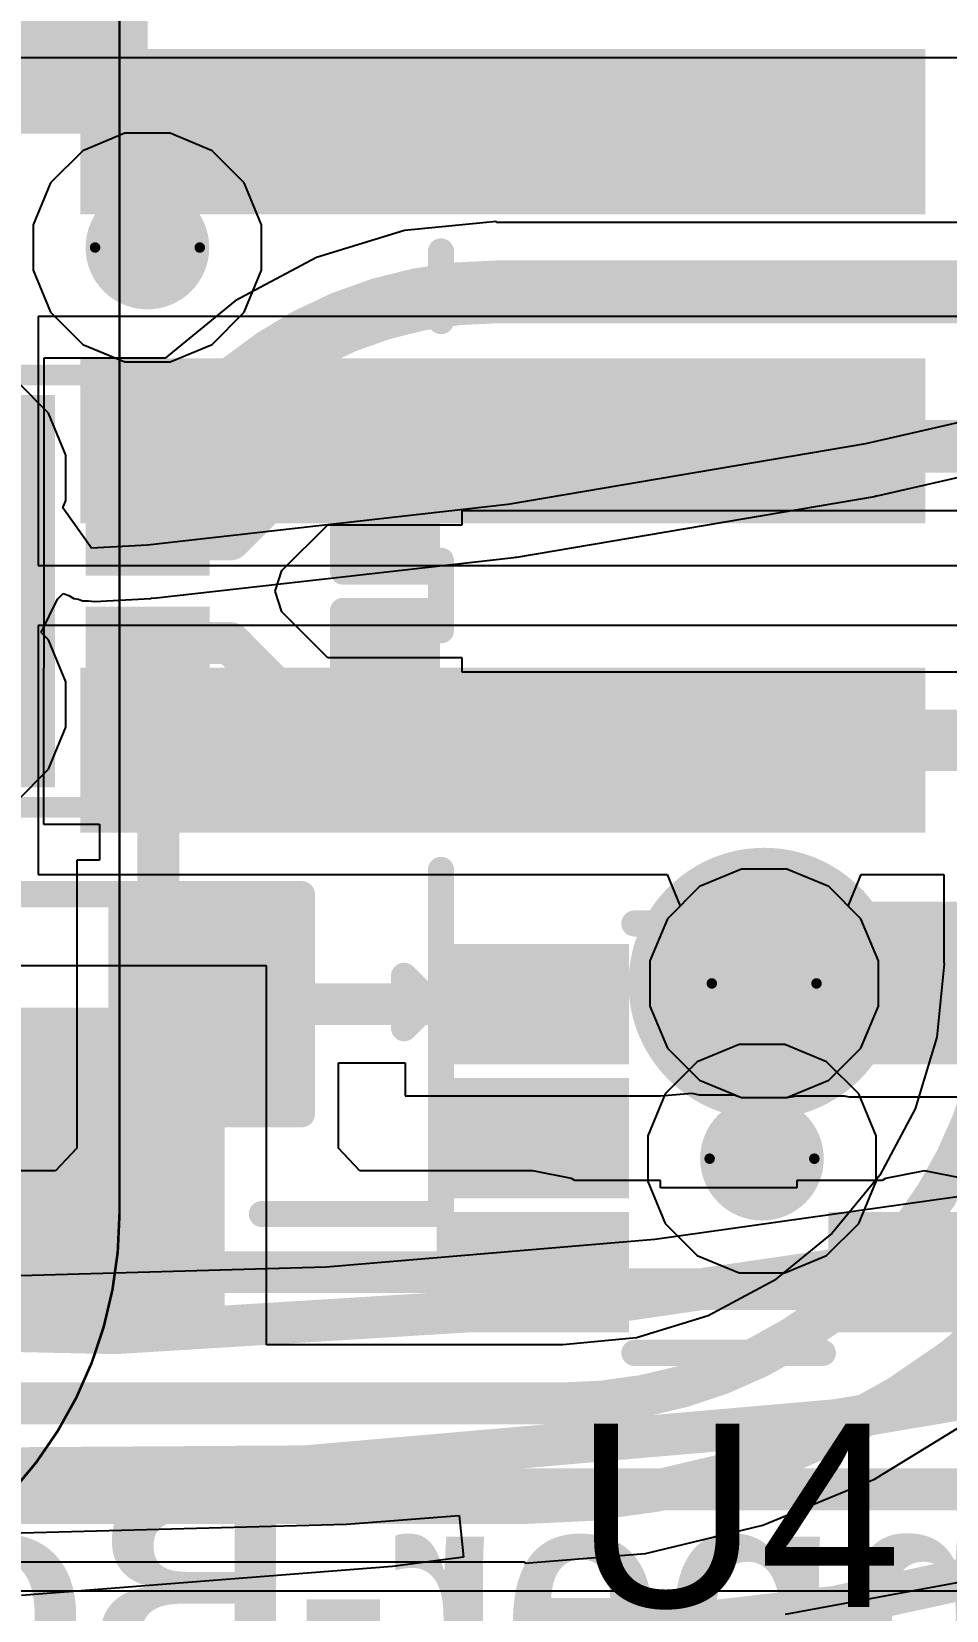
# Model space of a CAD drawing. Header units: inches. Extents: x -30 to 282, y -86 to 78.
# Drawn here: x 12.17 to 16.61, y -81.67 to -74.02 of the extents above; entities that cross this region are included whole.
import ezdxf

# ---------------------------------------------------------------- set-up
doc = ezdxf.new("R2010")
doc.units = ezdxf.units.IN
for name, color, linetype in [('Board Outline', 216, 'Continuous'), ('Bottom Layer', 5, 'Continuous'), ('Bottom Overlay', 54, 'Continuous'), ('Bottom Paste', 16, 'Continuous'), ('Bottom Solder', 6, 'Continuous'), ('Dimensions', 6, 'Continuous'), ('Drill Drawing', 1, 'Continuous'), ('GND 01', 76, 'Continuous'), ('GND 02', 16, 'Continuous'), ('Pad Holes', 156, 'Continuous'), ('PWR', 156, 'Continuous'), ('SIG 01', 90, 'Continuous'), ('Top Layer', 1, 'Continuous'), ('Top Overlay', 2, 'Continuous'), ('Top Paste', 8, 'Continuous'), ('Top Solder', 216, 'Continuous'), ('Via Holes', 16, 'Continuous')]:
    doc.layers.add(name, color=color, linetype=linetype)
doc.styles.add('Arial', font='', dxfattribs={"height": 0.2})
doc.styles.add('Arial_Bold', font='', dxfattribs={"height": 0.2})
doc.styles.get('Arial').set_extended_font_data('Arial')
doc.styles.get('Arial_Bold').set_extended_font_data('Arial', bold=True)

# ---------------------------------------------------------------- blocks, each defined once
blk = doc.blocks.new('B6B_ZR_SM4_TF_LF__SN__B_28')
at = {"layer": 'Bottom Layer'}
for points in [[(0.4001, 3.2749), (1.1001, 3.2749), (1.1001, -0.725), (0.4001, -0.725)], [(1.8999, 3.2749), (2.5999, 3.2749), (2.5999, -0.725), (1.8999, -0.725)], [(3.4001, 3.2749), (4.1001, 3.2749), (4.1001, -0.725), (3.4001, -0.725)], [(5.0501, -0.125), (6.5501, -0.125), (6.5501, -2.425), (5.0501, -2.425)]]:
    blk.add_hatch(color=5, dxfattribs=at).paths.add_polyline_path(points)
at = {"layer": 'Bottom Paste'}
for points in [[(0.4001, 3.2749), (1.1001, 3.2749), (1.1001, -0.725), (0.4001, -0.725)], [(1.8999, 3.2749), (2.5999, 3.2749), (2.5999, -0.725), (1.8999, -0.725)], [(3.4001, 3.2749), (4.1001, 3.2749), (4.1001, -0.725), (3.4001, -0.725)], [(5.0501, -0.125), (6.5501, -0.125), (6.5501, -2.425), (5.0501, -2.425)]]:
    blk.add_hatch(color=16, dxfattribs=at).paths.add_polyline_path(points)
at = {"layer": 'Bottom Solder'}
for points in [[(0.3493, 3.3257), (1.1509, 3.3257), (1.1509, -0.7758), (0.3493, -0.7758)], [(1.8491, 3.3257), (2.6507, 3.3257), (2.6507, -0.7758), (1.8491, -0.7758)], [(3.3493, 3.3257), (4.1509, 3.3257), (4.1509, -0.7758), (3.3493, -0.7758)], [(4.9993, -0.0742), (6.6009, -0.0742), (6.6009, -2.4758), (4.9993, -2.4758)]]:
    blk.add_hatch(color=6, dxfattribs=at).paths.add_polyline_path(points)
at = {"layer": 'Bottom Overlay', "const_width": 0.127}
for points in [[(1.6689, 0.9749), (1.3311, 0.9749)], [(3.1689, 0.9749), (2.8311, 0.9749)], [(6, 0.9749), (4.3312, 0.9749)], [(6, 0.1061), (6, 0.9749)]]:
    blk.add_lwpolyline(points, dxfattribs=at)
at = {"layer": 'Bottom Overlay', "const_width": 0.0635}
for points in [[(1.2994, 0.9749, 1), (1.3629, 0.9749, 1)], [(1.6371, 0.9749, 1), (1.7006, 0.9749, 1)], [(2.7994, 0.9749, 1), (2.8629, 0.9749, 1)], [(3.1371, 0.9749, 1), (3.2006, 0.9749, 1)], [(4.2994, 0.9749, 1), (4.3629, 0.9749, 1)], [(5.9683, 0.9749, 1), (6.0318, 0.9749, 1)], [(5.9683, 0.9749, 1), (6.0318, 0.9749, 1)], [(5.9683, 0.1061, 1), (6.0318, 0.1061, 1)]]:
    blk.add_lwpolyline(points, format="xyb", close=True, dxfattribs=at)
blk = doc.blocks.new('DSN0603_2_64')
at = {"layer": 'Top Layer'}
for points in [[(-0.3, 0.12), (-0.1, 0.12), (-0.1, -0.12), (-0.3, -0.12)], [(0.1, 0.12), (0.3, 0.12), (0.3, -0.12), (0.1, -0.12)]]:
    blk.add_hatch(color=1, dxfattribs=at).paths.add_polyline_path(points)
at = {"layer": 'Top Paste'}
for points in [[(-0.3, 0.12), (-0.1, 0.12), (-0.1, -0.12), (-0.3, -0.12)], [(0.1, 0.12), (0.3, 0.12), (0.3, -0.12), (0.1, -0.12)]]:
    blk.add_hatch(color=8, dxfattribs=at).paths.add_polyline_path(points)
at = {"layer": 'Top Solder'}
for points in [[(-0.355, 0.175), (-0.045, 0.175), (-0.045, -0.175), (-0.355, -0.175)], [(0.045, 0.175), (0.355, 0.175), (0.355, -0.175), (0.045, -0.175)]]:
    blk.add_hatch(color=216, dxfattribs=at).paths.add_polyline_path(points)
at = {"layer": 'Top Overlay', "const_width": 0.127}
for points in [[(-0.381, 0.2032), (0.381, 0.2032)], [(-0.381, -0.2032), (-0.381, 0.2032)], [(0.381, -0.2032), (0.381, 0.2032)], [(-0.381, -0.2032), (0.381, -0.2032)]]:
    blk.add_lwpolyline(points, dxfattribs=at)
at = {"layer": 'Top Overlay', "const_width": 0.0635}
for points in [[(-0.4128, 0.2032, 1), (-0.3493, 0.2032, 1)], [(-0.4128, 0.2032, 1), (-0.3493, 0.2032, 1)], [(0.3493, 0.2032, 1), (0.4128, 0.2032, 1)], [(0.3493, 0.2032, 1), (0.4128, 0.2032, 1)], [(-0.4128, -0.2032, 1), (-0.3493, -0.2032, 1)], [(-0.4128, -0.2032, 1), (-0.3493, -0.2032, 1)], [(0.3493, -0.2032, 1), (0.4128, -0.2032, 1)], [(0.3493, -0.2032, 1), (0.4128, -0.2032, 1)]]:
    blk.add_lwpolyline(points, format="xyb", close=True, dxfattribs=at)
blk = doc.blocks.new('DSN0603_2_65')
at = {"layer": 'Top Layer'}
for points in [[(-0.3, 0.12), (-0.1, 0.12), (-0.1, -0.12), (-0.3, -0.12)], [(0.1, 0.12), (0.3, 0.12), (0.3, -0.12), (0.1, -0.12)]]:
    blk.add_hatch(color=1, dxfattribs=at).paths.add_polyline_path(points)
at = {"layer": 'Top Paste'}
for points in [[(-0.3, 0.12), (-0.1, 0.12), (-0.1, -0.12), (-0.3, -0.12)], [(0.1, 0.12), (0.3, 0.12), (0.3, -0.12), (0.1, -0.12)]]:
    blk.add_hatch(color=8, dxfattribs=at).paths.add_polyline_path(points)
at = {"layer": 'Top Solder'}
for points in [[(-0.355, 0.175), (-0.045, 0.175), (-0.045, -0.175), (-0.355, -0.175)], [(0.045, 0.175), (0.355, 0.175), (0.355, -0.175), (0.045, -0.175)]]:
    blk.add_hatch(color=216, dxfattribs=at).paths.add_polyline_path(points)
at = {"layer": 'Top Overlay', "const_width": 0.127}
for points in [[(-0.381, 0.2032), (0.381, 0.2032)], [(-0.381, 0.2032), (-0.381, -0.2032)], [(0.381, 0.2032), (0.381, -0.2032)], [(-0.381, -0.2032), (0.381, -0.2032)]]:
    blk.add_lwpolyline(points, dxfattribs=at)
at = {"layer": 'Top Overlay', "const_width": 0.0635}
for points in [[(-0.4128, 0.2032, 1), (-0.3493, 0.2032, 1)], [(-0.4128, 0.2032, 1), (-0.3493, 0.2032, 1)], [(0.3493, 0.2032, 1), (0.4128, 0.2032, 1)], [(0.3493, 0.2032, 1), (0.4128, 0.2032, 1)], [(-0.4128, -0.2032, 1), (-0.3493, -0.2032, 1)], [(-0.4128, -0.2032, 1), (-0.3493, -0.2032, 1)], [(0.3493, -0.2032, 1), (0.4128, -0.2032, 1)], [(0.3493, -0.2032, 1), (0.4128, -0.2032, 1)]]:
    blk.add_lwpolyline(points, format="xyb", close=True, dxfattribs=at)
blk = doc.blocks.new('WSON_8_2_2__79')
at = {"layer": 'Bottom Solder'}
h = blk.add_hatch(color=6, dxfattribs=at)
edge = h.paths.add_edge_path()
edge.add_arc((0, 0.55), 0.1016, 0, 360)
h = blk.add_hatch(color=6, dxfattribs=at)
edge = h.paths.add_edge_path()
edge.add_arc((0, -0.55), 0.1016, 0, 360)
at = {"layer": 'Pad Holes'}
h = blk.add_hatch(color=7, dxfattribs=at)
edge = h.paths.add_edge_path()
edge.add_arc((0, 0.55), 0.15, 0, 360)
h = blk.add_hatch(color=7, dxfattribs=at)
edge = h.paths.add_edge_path()
edge.add_arc((0, -0.55), 0.15, 0, 360)
at = {"layer": 'PWR'}
h = blk.add_hatch(color=156, dxfattribs=at)
edge = h.paths.add_edge_path()
edge.add_arc((0, 0.55), 0.3, 0, 360)
h = blk.add_hatch(color=156, dxfattribs=at)
edge = h.paths.add_edge_path()
edge.add_arc((0, -0.55), 0.3, 0, 360)
at = {"layer": 'SIG 01'}
h = blk.add_hatch(color=90, dxfattribs=at)
edge = h.paths.add_edge_path()
edge.add_arc((0, 0.55), 0.3, 0, 360)
h = blk.add_hatch(color=90, dxfattribs=at)
edge = h.paths.add_edge_path()
edge.add_arc((0, -0.55), 0.3, 0, 360)
at = {"layer": 'Top Layer'}
for points in [[(-0.6994, 0.8762), (-0.6994, 0.6262), (-1.1994, 0.6262), (-1.1994, 0.8762)], [(0.45, -0.9), (-0.45, -0.9), (-0.45, 0.9), (0.45, 0.9)], [(0.7006, 0.6254), (0.7006, 0.8754), (1.2006, 0.8754), (1.2006, 0.6254)], [(-0.7006, 0.3766), (-0.7006, 0.1266), (-1.2006, 0.1266), (-1.2006, 0.3766)], [(0.7006, 0.1258), (0.7006, 0.3758), (1.2006, 0.3758), (1.2006, 0.1258)], [(-0.7004, -0.1258), (-0.7004, -0.3758), (-1.2004, -0.3758), (-1.2004, -0.1258)], [(0.7006, -0.3738), (0.7006, -0.1238), (1.2006, -0.1238), (1.2006, -0.3738)], [(-0.7006, -0.6259), (-0.7006, -0.876), (-1.2006, -0.876), (-1.2006, -0.6259)], [(0.7006, -0.8762), (0.7006, -0.6262), (1.2006, -0.6262), (1.2006, -0.8762)]]:
    blk.add_hatch(color=1, dxfattribs=at).paths.add_polyline_path(points)
h = blk.add_hatch(color=1, dxfattribs=at)
edge = h.paths.add_edge_path()
edge.add_arc((0, 0.55), 0.3, 0, 360)
h = blk.add_hatch(color=1, dxfattribs=at)
edge = h.paths.add_edge_path()
edge.add_arc((0, -0.55), 0.3, 0, 360)
at = {"layer": 'Top Paste'}
for points in [[(-0.6994, 0.8762), (-0.6994, 0.6262), (-1.1994, 0.6262), (-1.1994, 0.8762)], [(0.45, -0.9), (-0.45, -0.9), (-0.45, 0.9), (0.45, 0.9)], [(0.7006, 0.6254), (0.7006, 0.8754), (1.2006, 0.8754), (1.2006, 0.6254)], [(-0.7006, 0.3766), (-0.7006, 0.1266), (-1.2006, 0.1266), (-1.2006, 0.3766)], [(0.7006, 0.1258), (0.7006, 0.3758), (1.2006, 0.3758), (1.2006, 0.1258)], [(-0.7004, -0.1258), (-0.7004, -0.3758), (-1.2004, -0.3758), (-1.2004, -0.1258)], [(0.7006, -0.3738), (0.7006, -0.1238), (1.2006, -0.1238), (1.2006, -0.3738)], [(-0.7006, -0.6259), (-0.7006, -0.876), (-1.2006, -0.876), (-1.2006, -0.6259)], [(0.7006, -0.8762), (0.7006, -0.6262), (1.2006, -0.6262), (1.2006, -0.8762)]]:
    blk.add_hatch(color=8, dxfattribs=at).paths.add_polyline_path(points)
at = {"layer": 'Top Solder'}
for points in [[(-0.6486, 0.927), (-0.6486, 0.5754), (-1.2502, 0.5754), (-1.2502, 0.927)], [(0.5008, -0.9508), (-0.5008, -0.9508), (-0.5008, 0.9508), (0.5008, 0.9508)], [(0.6498, 0.5746), (0.6498, 0.9262), (1.2514, 0.9262), (1.2514, 0.5746)], [(-0.6498, 0.4274), (-0.6498, 0.0758), (-1.2514, 0.0758), (-1.2514, 0.4274)], [(0.6498, 0.075), (0.6498, 0.4266), (1.2514, 0.4266), (1.2514, 0.075)], [(-0.6496, -0.075), (-0.6496, -0.4266), (-1.2512, -0.4266), (-1.2512, -0.075)], [(0.6498, -0.4246), (0.6498, -0.073), (1.2514, -0.073), (1.2514, -0.4246)], [(-0.6498, -0.5751), (-0.6498, -0.9268), (-1.2514, -0.9268), (-1.2514, -0.5751)], [(0.6498, -0.927), (0.6498, -0.5754), (1.2514, -0.5754), (1.2514, -0.927)]]:
    blk.add_hatch(color=216, dxfattribs=at).paths.add_polyline_path(points)
h = blk.add_hatch(color=216, dxfattribs=at)
edge = h.paths.add_edge_path()
edge.add_arc((0, 0.55), 0.4016, 0, 360)
h = blk.add_hatch(color=216, dxfattribs=at)
edge = h.paths.add_edge_path()
edge.add_arc((0, -0.55), 0.4016, 0, 360)
at = {"layer": 'Top Overlay'}
for points, const_width in [([(1.0003, 1.0492), (-0.9997, 1.0492)], 0.1), ([(-1.4574, 0.9036), (-1.4574, 0.6496)], 0.127), ([(-1.3304, 0.7766), (-1.4574, 0.9036)], 0.127), ([(-1.3304, 0.7766), (-1.4574, 0.6496)], 0.127), ([(0.999, -1.0489), (-1.001, -1.0489)], 0.1)]:
    blk.add_lwpolyline(points, dxfattribs=dict(at, const_width=const_width))
for points, const_width in [([(-1.0247, 1.0492, 1), (-0.9747, 1.0492, 1)], 0.05), ([(0.9753, 1.0492, 1), (1.0253, 1.0492, 1)], 0.05), ([(-1.4891, 0.9036, 1), (-1.4256, 0.9036, 1)], 0.0635), ([(-1.4891, 0.9036, 1), (-1.4256, 0.9036, 1)], 0.0635), ([(-1.3621, 0.7766, 1), (-1.2986, 0.7766, 1)], 0.0635), ([(-1.3621, 0.7766, 1), (-1.2986, 0.7766, 1)], 0.0635), ([(-1.4891, 0.6496, 1), (-1.4256, 0.6496, 1)], 0.0635), ([(-1.4891, 0.6496, 1), (-1.4256, 0.6496, 1)], 0.0635), ([(-1.026, -1.0489, 1), (-0.976, -1.0489, 1)], 0.05), ([(0.974, -1.0489, 1), (1.024, -1.0489, 1)], 0.05)]:
    blk.add_lwpolyline(points, format="xyb", close=True, dxfattribs=dict(at, const_width=const_width))
blk = doc.blocks.new('SC_70_5_84')
at = {"layer": 'Top Layer'}
for points in [[(-1.315, 0.84), (-0.585, 0.84), (-0.585, 0.46), (-1.315, 0.46)], [(0.585, 0.84), (1.315, 0.84), (1.315, 0.46), (0.585, 0.46)], [(-1.315, 0.19), (-0.585, 0.19), (-0.585, -0.19), (-1.315, -0.19)], [(-1.315, -0.46), (-0.585, -0.46), (-0.585, -0.84), (-1.315, -0.84)], [(0.585, -0.46), (1.315, -0.46), (1.315, -0.84), (0.585, -0.84)]]:
    blk.add_hatch(color=1, dxfattribs=at).paths.add_polyline_path(points)
at = {"layer": 'Top Paste'}
for points in [[(-1.315, 0.84), (-0.585, 0.84), (-0.585, 0.46), (-1.315, 0.46)], [(0.585, 0.84), (1.315, 0.84), (1.315, 0.46), (0.585, 0.46)], [(-1.315, 0.19), (-0.585, 0.19), (-0.585, -0.19), (-1.315, -0.19)], [(-1.315, -0.46), (-0.585, -0.46), (-0.585, -0.84), (-1.315, -0.84)], [(0.585, -0.46), (1.315, -0.46), (1.315, -0.84), (0.585, -0.84)]]:
    blk.add_hatch(color=8, dxfattribs=at).paths.add_polyline_path(points)
at = {"layer": 'Top Solder'}
for points in [[(-1.4166, 0.9416), (-0.4834, 0.9416), (-0.4834, 0.3584), (-1.4166, 0.3584)], [(0.4834, 0.9416), (1.4166, 0.9416), (1.4166, 0.3584), (0.4834, 0.3584)], [(-1.4166, 0.2916), (-0.4834, 0.2916), (-0.4834, -0.2916), (-1.4166, -0.2916)], [(-1.4166, -0.3584), (-0.4834, -0.3584), (-0.4834, -0.9416), (-1.4166, -0.9416)], [(0.4834, -0.3584), (1.4166, -0.3584), (1.4166, -0.9416), (0.4834, -0.9416)]]:
    blk.add_hatch(color=216, dxfattribs=at).paths.add_polyline_path(points)
at = {"layer": 'Top Overlay', "const_width": 0.127}
for points in [[(-0.4572, 1.0414), (0.4572, 1.0414)], [(-1.5748, 0.5334), (-1.5748, 0.7874)], [(-1.5748, 0.7874), (-1.4478, 0.6604)], [(-1.5748, 0.5334), (-1.4478, 0.6604)], [(-0.4572, -1.0414), (0.4572, -1.0414)]]:
    blk.add_lwpolyline(points, dxfattribs=at)
at = {"layer": 'Top Overlay', "const_width": 0.0635}
for points in [[(-0.4889, 1.0414, 1), (-0.4254, 1.0414, 1)], [(0.4254, 1.0414, 1), (0.4889, 1.0414, 1)], [(-1.6065, 0.7874, 1), (-1.5431, 0.7874, 1)], [(-1.6065, 0.7874, 1), (-1.5431, 0.7874, 1)], [(-1.4795, 0.6604, 1), (-1.4161, 0.6604, 1)], [(-1.4795, 0.6604, 1), (-1.4161, 0.6604, 1)], [(-1.6065, 0.5334, 1), (-1.5431, 0.5334, 1)], [(-1.6065, 0.5334, 1), (-1.5431, 0.5334, 1)], [(-0.4889, -1.0414, 1), (-0.4254, -1.0414, 1)], [(0.4254, -1.0414, 1), (0.4889, -1.0414, 1)]]:
    blk.add_lwpolyline(points, format="xyb", close=True, dxfattribs=at)
blk = doc.blocks.new('R___0603_96')
at = {"layer": 'Top Layer'}
for points in [[(-0.381, 0.4445), (-0.381, -0.4445), (-1.143, -0.4445), (-1.143, 0.4445)], [(1.143, 0.4445), (1.143, -0.4445), (0.381, -0.4445), (0.381, 0.4445)]]:
    blk.add_hatch(color=1, dxfattribs=at).paths.add_polyline_path(points)
at = {"layer": 'Top Paste'}
for points in [[(-0.381, 0.4445), (-0.381, -0.4445), (-1.143, -0.4445), (-1.143, 0.4445)], [(1.143, 0.4445), (1.143, -0.4445), (0.381, -0.4445), (0.381, 0.4445)]]:
    blk.add_hatch(color=8, dxfattribs=at).paths.add_polyline_path(points)
at = {"layer": 'Top Solder'}
for points in [[(-0.2794, 0.5461), (-0.2794, -0.5461), (-1.2446, -0.5461), (-1.2446, 0.5461)], [(1.2446, 0.5461), (1.2446, -0.5461), (0.2794, -0.5461), (0.2794, 0.5461)]]:
    blk.add_hatch(color=216, dxfattribs=at).paths.add_polyline_path(points)
at = {"layer": 'Top Overlay', "const_width": 0.127}
for points in [[(-1.2192, -0.5334), (-1.2192, 0.5334)], [(-1.2192, 0.5334), (1.2192, 0.5334)], [(1.2192, 0.5334), (1.2192, -0.5334)], [(-1.2192, -0.5334), (1.2192, -0.5334)]]:
    blk.add_lwpolyline(points, dxfattribs=at)
at = {"layer": 'Top Overlay', "const_width": 0.0635}
for points in [[(-1.251, 0.5334, 1), (-1.1874, 0.5334, 1)], [(-1.251, 0.5334, 1), (-1.1874, 0.5334, 1)], [(1.1874, 0.5334, 1), (1.251, 0.5334, 1)], [(1.1874, 0.5334, 1), (1.251, 0.5334, 1)], [(-1.251, -0.5334, 1), (-1.1874, -0.5334, 1)], [(-1.251, -0.5334, 1), (-1.1874, -0.5334, 1)], [(1.1875, -0.5334, 1), (1.251, -0.5334, 1)], [(1.1875, -0.5334, 1), (1.251, -0.5334, 1)]]:
    blk.add_lwpolyline(points, format="xyb", close=True, dxfattribs=at)
blk = doc.blocks.new('C___0603_137')
at = {"layer": 'Top Layer'}
for points in [[(-0.381, 0.4445), (-0.381, -0.4445), (-1.143, -0.4445), (-1.143, 0.4445)], [(1.143, 0.4445), (1.143, -0.4445), (0.381, -0.4445), (0.381, 0.4445)]]:
    blk.add_hatch(color=1, dxfattribs=at).paths.add_polyline_path(points)
at = {"layer": 'Top Paste'}
for points in [[(-0.381, 0.4445), (-0.381, -0.4445), (-1.143, -0.4445), (-1.143, 0.4445)], [(1.143, 0.4445), (1.143, -0.4445), (0.381, -0.4445), (0.381, 0.4445)]]:
    blk.add_hatch(color=8, dxfattribs=at).paths.add_polyline_path(points)
at = {"layer": 'Top Solder'}
for points in [[(-0.321, 0.5045), (-0.321, -0.5045), (-1.203, -0.5045), (-1.203, 0.5045)], [(1.203, 0.5045), (1.203, -0.5045), (0.321, -0.5045), (0.321, 0.5045)]]:
    blk.add_hatch(color=216, dxfattribs=at).paths.add_polyline_path(points)
at = {"layer": 'Top Overlay', "const_width": 0.127}
for points in [[(-1.2446, 0.5334), (-1.2446, -0.5334)], [(-0.4572, 0.5334), (-1.2446, 0.5334)], [(1.2446, 0.5334), (0.4572, 0.5334)], [(1.2446, 0.5334), (1.2446, -0.5334)], [(-0.4572, -0.5334), (-1.2446, -0.5334)], [(1.2446, -0.5334), (0.4572, -0.5334)]]:
    blk.add_lwpolyline(points, dxfattribs=at)
at = {"layer": 'Top Overlay', "const_width": 0.0635}
for points in [[(-1.2764, 0.5334, 1), (-1.2128, 0.5334, 1)], [(-1.2764, 0.5334, 1), (-1.2128, 0.5334, 1)], [(-0.4889, 0.5334, 1), (-0.4254, 0.5334, 1)], [(0.4254, 0.5334, 1), (0.4889, 0.5334, 1)], [(1.2128, 0.5334, 1), (1.2764, 0.5334, 1)], [(1.2128, 0.5334, 1), (1.2764, 0.5334, 1)], [(-1.2764, -0.5334, 1), (-1.2128, -0.5334, 1)], [(-1.2764, -0.5334, 1), (-1.2128, -0.5334, 1)], [(-0.489, -0.5334, 1), (-0.4255, -0.5334, 1)], [(0.4254, -0.5334, 1), (0.4889, -0.5334, 1)], [(1.2128, -0.5334, 1), (1.2764, -0.5334, 1)], [(1.2128, -0.5334, 1), (1.2764, -0.5334, 1)]]:
    blk.add_lwpolyline(points, format="xyb", close=True, dxfattribs=at)

msp = doc.modelspace()

# ---------------------------------------------------------------- hatches: boundary and pattern name
at = {"layer": 'Bottom Layer'}
h = msp.add_hatch(color=5, dxfattribs=at)
edge = h.paths.add_edge_path()
edge.add_arc((12.7364, -75.0625), 0.3, 0, 360)
h = msp.add_hatch(color=5, dxfattribs=at)
edge = h.paths.add_edge_path()
edge.add_arc((15.729, -78.6322), 0.3, 0, 360)
h = msp.add_hatch(color=5, dxfattribs=at)
edge = h.paths.add_edge_path()
edge.add_arc((15.7183, -79.4822), 0.3, 0, 360)
at = {"layer": 'GND 01'}
h = msp.add_hatch(color=76, dxfattribs=at)
edge = h.paths.add_edge_path()
edge.add_arc((15.729, -78.6322), 0.658, 0, 360)
at = {"layer": 'GND 02'}
h = msp.add_hatch(color=16, dxfattribs=at)
edge = h.paths.add_edge_path()
edge.add_arc((15.729, -78.6322), 0.658, 0, 360)
at = {"layer": 'PWR'}
h = msp.add_hatch(color=156, dxfattribs=at)
edge = h.paths.add_edge_path()
edge.add_arc((12.7364, -75.0625), 0.3, 0, 360)
h = msp.add_hatch(color=156, dxfattribs=at)
edge = h.paths.add_edge_path()
edge.add_arc((15.729, -78.6322), 0.3, 0, 360)
h = msp.add_hatch(color=156, dxfattribs=at)
edge = h.paths.add_edge_path()
edge.add_arc((15.7183, -79.4822), 0.3, 0, 360)
at = {"layer": 'SIG 01'}
h = msp.add_hatch(color=90, dxfattribs=at)
edge = h.paths.add_edge_path()
edge.add_arc((12.7364, -75.0625), 0.3, 0, 360)
h = msp.add_hatch(color=90, dxfattribs=at)
edge = h.paths.add_edge_path()
edge.add_arc((15.729, -78.6322), 0.3, 0, 360)
h = msp.add_hatch(color=90, dxfattribs=at)
edge = h.paths.add_edge_path()
edge.add_arc((15.7183, -79.4822), 0.3, 0, 360)
at = {"layer": 'Top Layer'}
h = msp.add_hatch(color=1, dxfattribs=at)
edge = h.paths.add_edge_path()
edge.add_arc((12.7364, -75.0625), 0.3, 0, 360)
for points in [[(15.4139, -78.9129), (17.8433, -78.9129), (17.8433, -78.2353), (15.4139, -78.2353)], [(16.1415, -78.9228), (17.8433, -78.9228), (17.8433, -78.4925), (16.1415, -78.4925)]]:
    msp.add_hatch(color=1, dxfattribs=at).paths.add_polyline_path(points)
h = msp.add_hatch(color=1, dxfattribs=at)
edge = h.paths.add_edge_path()
edge.add_arc((15.729, -78.6322), 0.3, 0, 360)
h = msp.add_hatch(color=1, dxfattribs=at)
edge = h.paths.add_edge_path()
edge.add_arc((15.7183, -79.4822), 0.3, 0, 360)
at = {"layer": 'Via Holes'}
h = msp.add_hatch(color=7, dxfattribs=at)
edge = h.paths.add_edge_path()
edge.add_arc((12.7364, -75.0625), 0.15, 0, 360)
h = msp.add_hatch(color=7, dxfattribs=at)
edge = h.paths.add_edge_path()
edge.add_arc((15.729, -78.6322), 0.15, 0, 360)
h = msp.add_hatch(color=7, dxfattribs=at)
edge = h.paths.add_edge_path()
edge.add_arc((15.7183, -79.4822), 0.15, 0, 360)

# ---------------------------------------------------------------- linework, layer by layer
at = {"layer": 'Board Outline', "const_width": 0.254}
msp.add_lwpolyline([(37.4947, -16.4465, -2.502525), (-17.2929, -16.4465)], format="xyb", dxfattribs=at)
at = {"layer": 'Bottom Layer'}
for p, q in [((16.7148, -75.3964), (12.2068, -75.3964)), ((12.2068, -75.3964), (12.2068, -76.6044)), ((12.2068, -76.6044), (16.7148, -76.6044)), ((16.7148, -76.8965), (12.2068, -76.8965)), ((12.2068, -76.8965), (12.2068, -78.1045)), ((12.2068, -78.1045), (15.2577, -78.1045)), ((15.2577, -78.1045), (15.3209, -78.2569)), ((16.1371, -78.2569), (16.2002, -78.1045)), ((16.2002, -78.1045), (16.6006, -78.1045)), ((16.6006, -78.1045), (16.6006, -78.5308)), ((15.3209, -78.2569), (15.2593, -78.3184)), ((16.1986, -78.3184), (16.1371, -78.2569)), ((15.2593, -78.3184), (15.175, -78.522)), ((16.283, -78.522), (16.1986, -78.3184)), ((13.3149, -78.5465), (10.5069, -78.5465)), ((13.3149, -80.3844), (13.3149, -78.5465)), ((15.175, -78.522), (15.175, -78.7424)), ((16.283, -78.7424), (16.283, -78.522)), ((16.6017, -78.5365), (16.5667, -78.8927)), ((16.6006, -78.5308), (16.6017, -78.5365)), ((15.175, -78.7424), (15.2593, -78.9461)), ((16.1986, -78.9461), (16.283, -78.7424)), ((15.2593, -78.9461), (15.4151, -79.1019)), ((16.0428, -79.1019), (16.1986, -78.9461)), ((16.5667, -78.8927), (16.4611, -79.2408)), ((15.4151, -79.1019), (15.6188, -79.1862)), ((15.8392, -79.1862), (16.0428, -79.1019)), ((15.6188, -79.1862), (15.8392, -79.1862)), ((16.4611, -79.2408), (16.2896, -79.5615)), ((16.2896, -79.5615), (16.0589, -79.8427)), ((16.0589, -79.8427), (15.7778, -80.0734)), ((15.7778, -80.0734), (15.457, -80.2449)), ((15.457, -80.2449), (15.109, -80.3504)), ((14.747, -80.3844), (13.3149, -80.3844)), ((14.7527, -80.3855), (14.747, -80.3844)), ((15.109, -80.3504), (14.7527, -80.3855)), ((16.2651, -81.036), (16.7653, -80.7295)), ((15.7232, -81.2605), (16.2651, -81.036)), ((15.1527, -81.3974), (15.7232, -81.2605)), ((14.5679, -81.4435), (15.1527, -81.3974)), ((17.7237, -81.3449), (15.8308, -81.6933)), ((6.5535, -81.4374), (14.5679, -81.4374)), ((14.5679, -81.4374), (14.5679, -81.4435))]:
    msp.add_line(p, q, dxfattribs=at)
at = {"layer": 'Bottom Layer', "const_width": 0.2032}
for points in [[(14.4608, -76.0004), (16.8855, -76.0004)], [(14.4608, -77.5005), (16.8855, -77.5005)], [(6.5884, -80.6693), (14.747, -80.6693)], [(6.5535, -81.1525), (14.5679, -81.1525)]]:
    msp.add_lwpolyline(points, dxfattribs=at)
at = {"layer": 'Bottom Layer', "const_width": 0.1016}
for points in [[(14.41, -76.0004, 1), (14.5116, -76.0004, 1)], [(14.41, -77.5005, 1), (14.5116, -77.5005, 1)], [(14.6962, -80.6693, 1), (14.7978, -80.6693, 1)], [(14.6962, -80.6693, 1), (14.7978, -80.6693, 1)], [(14.5171, -81.1525, 1), (14.6187, -81.1525, 1)], [(14.5171, -81.1525, 1), (14.6187, -81.1525, 1)]]:
    msp.add_lwpolyline(points, format="xyb", close=True, dxfattribs=at)
at = {"layer": 'Bottom Layer', "const_width": 0.2032}
for points in [[(18.0155, -77.705, -0.414214), (14.5679, -81.1525)], [(16.8855, -78.5308, -0.414214), (14.747, -80.6693)]]:
    msp.add_lwpolyline(points, format="xyb", dxfattribs=at)
at = {"layer": 'Dimensions', "const_width": 0.0127}
msp.add_lwpolyline([(12.6009, -79.75), (12.6009, -65.75)], dxfattribs=at)
msp.add_lwpolyline([(12.6009, -79.75, -0.414214), (10.6009, -81.75)], format="xyb", dxfattribs=at)
at = {"layer": 'Dimensions', "const_width": 0.00635}
msp.add_lwpolyline([(12.5977, -79.75, 1), (12.6041, -79.75, 1)], format="xyb", close=True, dxfattribs=at)
msp.add_lwpolyline([(12.5977, -79.75, 1), (12.6041, -79.75, 1)], format="xyb", close=True, dxfattribs=at)
at = {"layer": 'Drill Drawing'}
for points, const_width in [([(12.9904, -75.0625, 1), (12.4824, -75.0625, 1)], 0.0508), ([(12.4697, -75.0625, 1), (12.4951, -75.0625, 1)], 0.0254), ([(12.9777, -75.0625, 1), (13.0031, -75.0625, 1)], 0.0254), ([(15.983, -78.6322, 1), (15.475, -78.6322, 1)], 0.0508), ([(15.4623, -78.6322, 1), (15.4877, -78.6322, 1)], 0.0254), ([(15.9703, -78.6322, 1), (15.9957, -78.6322, 1)], 0.0254), ([(15.9723, -79.4822, 1), (15.4643, -79.4822, 1)], 0.0508), ([(15.4516, -79.4822, 1), (15.477, -79.4822, 1)], 0.0254), ([(15.9596, -79.4822, 1), (15.985, -79.4822, 1)], 0.0254)]:
    msp.add_lwpolyline(points, format="xyb", close=True, dxfattribs=dict(at, const_width=const_width))
at = {"layer": 'PWR'}
for p, q in [((12.6262, -74.5085), (12.4226, -74.5929)), ((12.8466, -74.5085), (12.6262, -74.5085)), ((13.0502, -74.5929), (12.8466, -74.5085)), ((12.4226, -74.5929), (12.2668, -74.7487)), ((13.2061, -74.7487), (13.0502, -74.5929)), ((12.2668, -74.7487), (12.1824, -74.9523)), ((13.2904, -74.9523), (13.2061, -74.7487)), ((12.1824, -74.9523), (12.1824, -75.1727)), ((13.2904, -75.1727), (13.2904, -74.9523)), ((12.1824, -75.1727), (12.2668, -75.3764)), ((13.2061, -75.3764), (13.2904, -75.1727)), ((12.2668, -75.3764), (12.4226, -75.5322)), ((13.0502, -75.5322), (13.2061, -75.3764)), ((12.4226, -75.5322), (12.6262, -75.6165)), ((12.8466, -75.6165), (13.0502, -75.5322)), ((12.6262, -75.6165), (12.8466, -75.6165)), ((17.9356, -75.6226), (16.2203, -76.0141)), ((12.2567, -75.8656), (12.1009, -75.7098)), ((12.3411, -76.0692), (12.2567, -75.8656)), ((16.2203, -76.0141), (14.4857, -76.3088)), ((12.3411, -76.2896), (12.3411, -76.0692)), ((16.2779, -76.2666), (16.8854, -76.1279)), ((14.5291, -76.5641), (16.2636, -76.2694)), ((16.2636, -76.2694), (16.2705, -76.2668)), ((16.2705, -76.2668), (16.2779, -76.2666)), ((12.3263, -76.3254), (12.3411, -76.2896)), ((12.4651, -76.5211), (12.3263, -76.3254)), ((14.4857, -76.3088), (12.7373, -76.5058)), ((12.7373, -76.5058), (12.4651, -76.5211)), ((12.7663, -76.7631), (14.5147, -76.5661)), ((14.5147, -76.5661), (14.5217, -76.5639)), ((14.5217, -76.5639), (14.5291, -76.5641)), ((12.2207, -76.9296), (12.3007, -76.7677)), ((12.3007, -76.7677), (12.3274, -76.7404)), ((12.3274, -76.7404), (12.3545, -76.7507)), ((12.3545, -76.7507), (12.3796, -76.7655)), ((12.3796, -76.7655), (12.4013, -76.7686)), ((12.4013, -76.7686), (12.4218, -76.7764)), ((12.4218, -76.7764), (12.4508, -76.7756)), ((12.4508, -76.7756), (12.4797, -76.7796)), ((12.4797, -76.7796), (12.7518, -76.7644)), ((12.7518, -76.7644), (12.759, -76.7625)), ((12.759, -76.7625), (12.7663, -76.7631)), ((12.2567, -76.9656), (12.2207, -76.9296)), ((12.3411, -77.1692), (12.2567, -76.9656)), ((12.3411, -77.3896), (12.3411, -77.1692)), ((12.2567, -77.5932), (12.3411, -77.3896)), ((12.1009, -77.7491), (12.2567, -77.5932)), ((15.6081, -78.9282), (15.4045, -79.0125)), ((15.8285, -78.9282), (15.6081, -78.9282)), ((16.0321, -79.0125), (15.8285, -78.9282)), ((15.4045, -79.0125), (15.2487, -79.1683)), ((16.188, -79.1683), (16.0321, -79.0125)), ((15.2487, -79.1683), (15.1643, -79.372)), ((16.2723, -79.372), (16.188, -79.1683)), ((15.1643, -79.372), (15.1643, -79.5924)), ((16.2723, -79.5924), (16.2723, -79.372)), ((15.1643, -79.5924), (15.2487, -79.796)), ((16.188, -79.796), (16.2723, -79.5924)), ((15.2487, -79.796), (15.4045, -79.9518)), ((16.0321, -79.9518), (16.188, -79.796)), ((15.4045, -79.9518), (15.6081, -80.0362)), ((15.8285, -80.0362), (16.0321, -79.9518)), ((15.6081, -80.0362), (15.8285, -80.0362))]:
    msp.add_line(p, q, dxfattribs=at)
at = {"layer": 'SIG 01'}
for p, q in [((8.7521, -74.1413), (25.6869, -74.1413)), ((15.6188, -78.0782), (15.4151, -78.1626)), ((15.8392, -78.0782), (15.6188, -78.0782)), ((16.0428, -78.1626), (15.8392, -78.0782)), ((15.4151, -78.1626), (15.2593, -78.3184)), ((16.1986, -78.3184), (16.0428, -78.1626)), ((15.2593, -78.3184), (15.175, -78.522)), ((16.283, -78.522), (16.1986, -78.3184)), ((15.175, -78.522), (15.175, -78.7424)), ((16.283, -78.7424), (16.283, -78.522)), ((15.175, -78.7424), (15.2593, -78.9461)), ((16.1986, -78.9461), (16.283, -78.7424)), ((15.2593, -78.9461), (15.4151, -79.1019)), ((16.0428, -79.1019), (16.1986, -78.9461)), ((15.4151, -79.1019), (15.6188, -79.1862)), ((15.8392, -79.1862), (16.0428, -79.1019)), ((15.6188, -79.1862), (15.8392, -79.1862)), ((16.7821, -79.6507), (15.1979, -79.8743)), ((15.1979, -79.8743), (13.6036, -80.0088)), ((13.6036, -80.0088), (12.0043, -80.0537)), ((12.0019, -81.2999), (13.7018, -81.2554)), ((13.7018, -81.2554), (14.2483, -81.2124)), ((14.2483, -81.2124), (14.2696, -81.4145)), ((13.9259, -81.4598), (12.1252, -81.6015)), ((14.2696, -81.4145), (13.9259, -81.4598))]:
    msp.add_line(p, q, dxfattribs=at)
at = {"layer": 'SIG 01', "const_width": 0.2032}
for points in [[(49.1943, -40.3772, -0.547166), (-1.847, -82.8228)], [(48.7738, -41.3414, -0.533794), (-1.0139, -82.5286)], [(31.3313, -75.1197, -0.193935), (6.0625, -81.8723)], [(31.5679, -76.0513, -0.229769), (-0.1009, -81.2704)], [(17.3236, -79.8391, -0.103962), (5.4764, -79.5851)], [(18.6289, -80.3198, -0.06035), (10.9157, -80.9911)]]:
    msp.add_lwpolyline(points, format="xyb", dxfattribs=at)
at = {"layer": 'Top Layer'}
for p, q in [((14.4296, -74.9365), (13.9845, -74.9803)), ((14.4296, -74.941), (14.4296, -74.9365)), ((17.5918, -74.941), (14.4296, -74.941)), ((13.9845, -74.9803), (13.5565, -75.1101)), ((13.5565, -75.1101), (13.1621, -75.321)), ((13.1621, -75.321), (12.8227, -75.5995)), ((12.8227, -75.5995), (12.2337, -75.5995)), ((12.2337, -75.5995), (12.2337, -76.0996)), ((12.2337, -76.0996), (12.2335, -76.0996)), ((12.2335, -76.0996), (12.2335, -76.8576)), ((14.2628, -76.4072), (14.2628, -76.3381)), ((14.2628, -76.3381), (17.3336, -76.3381)), ((13.389, -76.6297), (13.6115, -76.4072)), ((13.6115, -76.4072), (14.2628, -76.4072)), ((13.3555, -76.73), (13.389, -76.6297)), ((13.389, -76.8297), (13.3555, -76.73)), ((12.2335, -76.8576), (12.2337, -76.8576)), ((12.2337, -76.8576), (12.2337, -77.1016)), ((13.6117, -77.0524), (13.389, -76.8297)), ((12.2337, -77.1016), (12.2324, -77.1016)), ((12.2324, -77.1016), (12.2324, -77.8596)), ((14.2628, -77.0524), (13.6117, -77.0524)), ((14.2628, -77.1215), (14.2628, -77.0524)), ((17.6513, -77.1215), (14.2628, -77.1215)), ((12.2324, -77.8596), (12.5046, -77.8596)), ((12.5046, -77.8596), (12.5046, -78.0343)), ((12.5046, -78.0343), (12.3935, -78.0343)), ((12.3935, -78.0343), (12.3935, -79.4313)), ((13.6635, -79.4313), (13.6635, -79.0177)), ((13.6635, -79.0177), (13.9875, -79.0177)), ((13.9875, -79.0177), (13.9875, -79.1768)), ((13.9875, -79.1768), (15.2255, -79.1768)), ((15.2255, -79.1768), (15.3779, -79.1647)), ((15.2255, -79.1768), (15.2255, -79.1768)), ((15.3779, -79.1647), (15.4139, -79.1719)), ((15.4139, -79.1719), (15.5842, -79.1719)), ((15.5842, -79.1719), (15.6188, -79.1862)), ((15.6188, -79.1862), (15.739, -79.1862)), ((15.739, -79.1862), (15.8392, -79.1862)), ((15.8392, -79.1862), (15.8875, -79.1768)), ((15.8875, -79.1768), (15.8875, -79.1768)), ((15.8875, -79.1768), (16.1164, -79.1768)), ((16.1164, -79.1768), (16.1415, -79.1818)), ((16.1415, -79.1818), (16.9543, -79.1818)), ((12.3935, -79.4313), (12.2898, -79.5408)), ((13.7672, -79.5408), (13.6635, -79.4313)), ((12.2898, -79.5408), (4.5247, -79.5408)), ((14.6065, -79.5408), (13.7672, -79.5408)), ((14.7948, -79.5782), (14.6065, -79.5408)), ((16.5065, -79.5408), (16.3182, -79.5782)), ((16.6948, -79.5782), (16.5065, -79.5408)), ((14.8106, -79.5888), (14.7948, -79.5782)), ((15.2255, -79.5888), (14.8106, -79.5888)), ((15.2255, -79.623), (15.2255, -79.5888)), ((15.8875, -79.623), (15.2255, -79.623)), ((16.3023, -79.5888), (15.8875, -79.5888)), ((15.8875, -79.5888), (15.8875, -79.623)), ((16.3182, -79.5782), (16.3023, -79.5888)), ((2.7725, -81.578), (19.578, -81.578))]:
    msp.add_line(p, q, dxfattribs=at)
at = {"layer": 'Top Layer', "const_width": 0.3048}
for points in [[(13.0576, -75.846, -0.198912), (14.4296, -75.2777)], [(13.0576, -75.846, -0.198912), (12.7377, -75.9785)]]:
    msp.add_lwpolyline(points, format="xyb", dxfattribs=at)
at = {"layer": 'Top Layer'}
for points, const_width in [([(14.4296, -75.2777), (17.5918, -75.2777)], 0.3048), ([(13.1372, -76.4786), (13.5626, -76.0532)], 0.2032), ([(13.5626, -76.0532), (13.8888, -76.0532)], 0.2032), ([(13.8888, -76.0532), (17.4516, -76.0532)], 0.2032), ([(12.7374, -76.4786), (13.1372, -76.4786)], 0.2032), ([(12.7377, -76.981), (13.1375, -76.981)], 0.2032), ([(13.1375, -76.981), (13.5629, -77.4064)], 0.2032), ([(13.5629, -77.4064), (13.8888, -77.4064)], 0.2032), ([(13.8888, -77.4064), (17.6513, -77.4064)], 0.2032), ([(12.7364, -77.4806), (12.766, -77.4806)], 0.2032), ([(12.766, -77.4806), (12.7894, -77.504)], 0.2032), ([(12.7894, -78.4938), (12.7894, -77.504)], 0.2032), ([(12.7894, -78.4938), (13.0285, -78.7328)], 0.2032), ([(13.0285, -78.7328), (14.6065, -78.7328)], 0.2032), ([(14.3431, -78.7329), (14.6065, -78.7328)], 0.2032), ([(4.3553, -80.0328), (14.6065, -80.0328)], 0.2032), ([(14.6065, -80.0328), (14.6887, -80.115)], 0.2032), ([(16.4243, -80.115), (16.5065, -80.0328)], 0.2032), ([(14.6887, -80.115), (16.4243, -80.115)], 0.2032), ([(2.7725, -81.0859), (19.578, -81.0859)], 0.2032)]:
    msp.add_lwpolyline(points, dxfattribs=dict(at, const_width=const_width))
for points, const_width in [([(14.3534, -75.2777, 1), (14.5058, -75.2777, 1)], 0.1524), ([(14.3534, -75.2777, 1), (14.5058, -75.2777, 1)], 0.1524), ([(12.9814, -75.846, 1), (13.1338, -75.846, 1)], 0.1524), ([(12.9814, -75.846, 1), (13.1338, -75.846, 1)], 0.1524), ([(12.6615, -75.9785, 1), (12.8139, -75.9785, 1)], 0.1524), ([(13.5118, -76.0532, 1), (13.6134, -76.0532, 1)], 0.1016), ([(13.5118, -76.0532, 1), (13.6134, -76.0532, 1)], 0.1016), ([(13.838, -76.0532, 1), (13.9396, -76.0532, 1)], 0.1016), ([(13.838, -76.0532, 1), (13.9396, -76.0532, 1)], 0.1016), ([(12.6866, -76.4786, 1), (12.7882, -76.4786, 1)], 0.1016), ([(13.0864, -76.4786, 1), (13.188, -76.4786, 1)], 0.1016), ([(13.0864, -76.4786, 1), (13.188, -76.4786, 1)], 0.1016), ([(12.6869, -76.981, 1), (12.7885, -76.981, 1)], 0.1016), ([(13.0867, -76.981, 1), (13.1883, -76.981, 1)], 0.1016), ([(13.0867, -76.981, 1), (13.1883, -76.981, 1)], 0.1016), ([(13.5121, -77.4064, 1), (13.6137, -77.4064, 1)], 0.1016), ([(13.5121, -77.4064, 1), (13.6137, -77.4064, 1)], 0.1016), ([(13.838, -77.4064, 1), (13.9396, -77.4064, 1)], 0.1016), ([(13.838, -77.4064, 1), (13.9396, -77.4064, 1)], 0.1016), ([(12.6856, -77.4806, 1), (12.7872, -77.4806, 1)], 0.1016), ([(12.7152, -77.4806, 1), (12.8168, -77.4806, 1)], 0.1016), ([(12.7152, -77.4806, 1), (12.8168, -77.4806, 1)], 0.1016), ([(12.7386, -77.504, 1), (12.8402, -77.504, 1)], 0.1016), ([(12.7386, -77.504, 1), (12.8402, -77.504, 1)], 0.1016), ([(12.7386, -78.4938, 1), (12.8402, -78.4938, 1)], 0.1016), ([(12.7386, -78.4938, 1), (12.8402, -78.4938, 1)], 0.1016), ([(12.9777, -78.7328, 1), (13.0793, -78.7328, 1)], 0.1016), ([(12.9777, -78.7328, 1), (13.0793, -78.7328, 1)], 0.1016), ([(14.2923, -78.7329, 1), (14.3939, -78.7329, 1)], 0.1016), ([(14.5557, -78.7328, 1), (14.6573, -78.7328, 1)], 0.1016), ([(14.5557, -78.7328, 1), (14.6573, -78.7328, 1)], 0.1016), ([(14.5557, -80.0328, 1), (14.6573, -80.0328, 1)], 0.1016), ([(14.5557, -80.0328, 1), (14.6573, -80.0328, 1)], 0.1016), ([(16.4557, -80.0328, 1), (16.5573, -80.0328, 1)], 0.1016), ([(14.6379, -80.115, 1), (14.7395, -80.115, 1)], 0.1016), ([(14.6379, -80.115, 1), (14.7395, -80.115, 1)], 0.1016), ([(16.3735, -80.115, 1), (16.4751, -80.115, 1)], 0.1016), ([(16.3735, -80.115, 1), (16.4751, -80.115, 1)], 0.1016)]:
    msp.add_lwpolyline(points, format="xyb", close=True, dxfattribs=dict(at, const_width=const_width))

# ---------------------------------------------------------------- block references
for name, p, rotation in [('B6B_ZR_SM4_TF_LF__SN__B_28', (13.1859, -73.7504), 270), ('C___0603_137', (11.4302, -73.9127), 180), ('WSON_8_2_2__79', (11.7871, -76.7294), 180), ('DSN0603_2_65', (13.8888, -76.2532), 90), ('DSN0603_2_64', (13.8888, -77.2064), 270)]:
    msp.add_blockref(name, p, dxfattribs=dict(rotation=rotation))
for name, p in [('R___0603_96', (12.2665, -78.7328)), ('SC_70_5_84', (15.5565, -79.3828))]:
    msp.add_blockref(name, p)

# ---------------------------------------------------------------- texts
at = {"layer": 'Bottom Overlay', "style": 'Arial_Bold', "text_generation_flag": 2}
msp.add_text('Pro Gripper-Bottom Board', height=1.000001, dxfattribs=at).set_placement((21.6805, -82.0832))
at = {"layer": 'Top Overlay', "style": 'Arial'}
msp.add_text('U4', height=0.889, dxfattribs=at).set_placement((14.8081, -81.6573))

doc.saveas('drawing.dxf')
